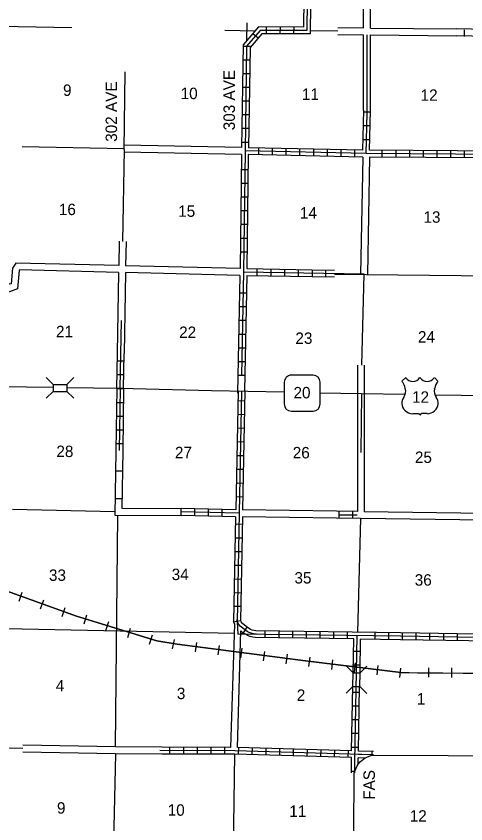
# Model space of a CAD drawing. Extents: x 1123232 to 1640442, y 16348238 to 16784707.
# Drawn here: x 1343701 to 1363360, y 16526801 to 16562135 of the extents above; entities that cross this region are included whole.
import ezdxf

# ---------------------------------------------------------------- set-up
doc = ezdxf.new("R2010")
doc.units = 0
for name, color, linetype in [('L10', 7, 'Continuous'), ('L11', 7, 'Continuous'), ('L13', 7, 'Continuous'), ('L14', 7, 'Continuous'), ('L15', 7, 'Continuous'), ('L18', 7, 'Continuous'), ('L21', 7, 'Continuous'), ('L3', 7, 'Continuous'), ('L30', 7, 'Continuous'), ('L4', 7, 'Continuous'), ('L8', 7, 'Continuous'), ('L9', 7, 'Continuous')]:
    doc.layers.add(name, color=color, linetype=linetype)

msp = doc.modelspace()

# ---------------------------------------------------------------- linework, layer by layer
at = {"layer": 'L10'}
for points in [[(1353559, 16556389), (1348425, 16556489)], [(1353550, 16556089), (1348425, 16556189)]]:
    msp.add_lwpolyline(points, dxfattribs=at)
at = {"layer": 'L11'}
for p, q in [((1358892, 16561622), (1358892, 16566556)), ((1359192, 16561614), (1359192, 16566547)), ((1358892, 16558015), (1358892, 16561322)), ((1359192, 16558008), (1359192, 16561314)), ((1358617, 16546873), (1358617, 16540464)), ((1358917, 16546868), (1358917, 16540447)), ((1357703, 16540476), (1353600, 16540531)), ((1373458, 16540256), (1358917, 16540447)), ((1357699, 16540175), (1353592, 16540231)), ((1369108, 16540019), (1358750, 16540160))]:
    msp.add_line(p, q, dxfattribs=at)
for points in [[(1357763, 16561639), (1358892, 16561622)], [(1359192, 16561614), (1362958, 16561581)], [(1357759, 16561337), (1358892, 16561322)], [(1359192, 16561314), (1362967, 16561281)], [(1358850, 16555972), (1358755, 16550842)], [(1359150, 16555972), (1359058, 16550839)], [(1348203, 16552285), (1348184, 16551226)], [(1348503, 16552279), (1348484, 16551218)], [(1348184, 16551226), (1343692, 16551331), (1343542, 16551114), (1343476, 16550422), (1343426, 16550406), (1343217, 16550497)], [(1348175, 16550926), (1343842, 16551031), (1343826, 16551014), (1343759, 16550206), (1343409, 16550072), (1343201, 16550172)], [(1353492, 16551089), (1348484, 16551218)], [(1348175, 16550926), (1348118, 16547385)], [(1348475, 16550919), (1348418, 16547380)], [(1353484, 16550789), (1348475, 16550919)], [(1348325, 16540606), (1350909, 16540597)], [(1348017, 16540306), (1350909, 16540297)], [(1353084, 16530147), (1353256, 16535532)], [(1353384, 16530147), (1353516, 16535241)], [(1350075, 16530156), (1348042, 16530164), (1343990, 16530244)], [(1350075, 16529847), (1348042, 16529864), (1343985, 16529944)]]:
    msp.add_lwpolyline(points, dxfattribs=at)
at = {"layer": 'L13'}
for p, q in [((1353784, 16561064), (1353800, 16561847)), ((1348425, 16556297), (1348467, 16559697)), ((1358905, 16550841), (1358800, 16546870))]:
    msp.add_line(p, q, dxfattribs=at)
for points in [[(1340658, 16561735), (1346134, 16561639)], [(1352817, 16561522), (1354159, 16561497)], [(1356557, 16561503), (1357761, 16561487)], [(1343959, 16556431), (1348425, 16556339)], [(1348425, 16556297), (1348353, 16552282)], [(1357621, 16550855), (1364536, 16550779)], [(1348017, 16540456), (1343546, 16540553)], [(1348050, 16530164), (1348142, 16540306)], [(1358750, 16540164), (1358617, 16535181)], [(1337524, 16535461), (1353243, 16535138)], [(1353513, 16535133), (1353668, 16535129)], [(1341217, 16530169), (1343988, 16530118)], [(1348042, 16529864), (1347925, 16524722), (1347790, 16514331)], [(1353120, 16519514), (1353259, 16529847)]]:
    msp.add_lwpolyline(points, dxfattribs=at)
at = {"layer": 'L15'}
for p, q in [((1343826, 16536547), (1343967, 16536939)), ((1344767, 16536206), (1344909, 16536597)), ((1345709, 16535872), (1345850, 16536264)), ((1346667, 16535547), (1346792, 16535947)), ((1347625, 16535256), (1347750, 16535647)), ((1348584, 16534956), (1348700, 16535356)), ((1349534, 16534664), (1349659, 16535064)), ((1350542, 16534464), (1350617, 16534872)), ((1351542, 16534322), (1351600, 16534739)), ((1352534, 16534197), (1352592, 16534606)), ((1353525, 16534064), (1353584, 16534481)), ((1354517, 16533931), (1354575, 16534347)), ((1355508, 16533806), (1355567, 16534222)), ((1356500, 16533681), (1356558, 16534089)), ((1357500, 16533556), (1357550, 16533972)), ((1358492, 16533439), (1358542, 16533847)), ((1359483, 16533314), (1359533, 16533731)), ((1360475, 16533197), (1360525, 16533606)), ((1360518, 16533418), (1365729, 16533390)), ((1361733, 16533631), (1361733, 16533214)), ((1362733, 16533622), (1362733, 16533206))]:
    msp.add_line(p, q, dxfattribs=at)
for points in [[(1360525, 16533422), (1356350, 16533931), (1350742, 16534664), (1349850, 16534814), (1346342, 16535889), (1343101, 16537056)], [(1343101, 16537056), (1346342, 16535889), (1349850, 16534814), (1350742, 16534664), (1356350, 16533931), (1360525, 16533422)], [(1377591, 16533297), (1373233, 16533306), (1361250, 16533397), (1360525, 16533422)]]:
    msp.add_lwpolyline(points, dxfattribs=at)
at = {"layer": 'L18'}
for p, q in [((1345317, 16546022), (1345017, 16546322)), ((1345317, 16546022), (1345317, 16545722)), ((1345317, 16546022), (1345917, 16546022)), ((1345917, 16546022), (1346217, 16546322)), ((1345917, 16546022), (1345917, 16545722)), ((1345317, 16545722), (1345017, 16545422)), ((1345317, 16545722), (1345917, 16545722)), ((1345917, 16545722), (1346217, 16545422)), ((1358433, 16533406), (1358133, 16533714)), ((1358733, 16533406), (1359033, 16533706)), ((1358425, 16532806), (1358433, 16533406)), ((1358433, 16533406), (1358733, 16533406)), ((1358725, 16532806), (1358733, 16533406)), ((1358425, 16532806), (1358125, 16532514)), ((1358425, 16532806), (1358725, 16532806)), ((1358725, 16532806), (1359025, 16532506))]:
    msp.add_line(p, q, dxfattribs=at)
at = {"layer": 'L3'}
for p, q in [((1356683, 16546431), (1355733, 16546431)), ((1355417, 16546114), (1355417, 16545172)), ((1356992, 16545172), (1356992, 16546114)), ((1360567, 16546164), (1360733, 16546322)), ((1362142, 16546164), (1361983, 16546322)), ((1360717, 16545847), (1360717, 16545847)), ((1361992, 16545839), (1361992, 16545856)), ((1360642, 16545456), (1360650, 16545464)), ((1362067, 16545456), (1362067, 16545456)), ((1355734, 16544856), (1356684, 16544856)), ((1360700, 16544889), (1360683, 16544897)), ((1361042, 16544747), (1361283, 16544747)), ((1361667, 16544747), (1361425, 16544747)), ((1361983, 16544872), (1362008, 16544889))]:
    msp.add_line(p, q, dxfattribs=at)
for points in [[(1345317, 16545889), (1342976, 16545922), (1337692, 16546022), (1332576, 16546147)], [(1355417, 16545681), (1352242, 16545747), (1348250, 16545839), (1345917, 16545872)], [(1360708, 16545581), (1358792, 16545614), (1356992, 16545647)], [(1364288, 16545519), (1362017, 16545556)]]:
    msp.add_lwpolyline(points, dxfattribs=at)
for centre, radius, start, end in [((1355734, 16546116), 315, 90.0011, 180.0011), ((1356679, 16546116), 315, 0.0011, 90.0011), ((1359966, 16545684), 765, 12.2898, 38.4098), ((1361041, 16546538), 380, 215.6859, 325.8081), ((1361670, 16546538), 380, 214.1946, 324.6567), ((1362744, 16545684), 765, 141.5921, 166.9359), ((1360269, 16545726), 461, 326.0856, 14.9121), ((1362442, 16545726), 461, 166.7494, 215.1852), ((1360969, 16545203), 413, 141.5648, 226.8935), ((1361741, 16545203), 413, 310.3398, 38.2936), ((1355734, 16545171), 315, 180.0011, 270.0011), ((1356679, 16545171), 315, 270.0011, 0.0011), ((1361042, 16545217), 472, 224.0239, 270.001), ((1361278, 16544666), 78.7, 10.3707, 90.0011), ((1361433, 16544666), 78.7, 90.0011, 169.6314), ((1361669, 16545217), 472, 270.0011, 311.9899)]:
    msp.add_arc(centre, radius, start, end, dxfattribs=at)
at = {"layer": 'L4'}
msp.add_lwpolyline([(1358458, 16526406), (1358483, 16529032), (1358610, 16529335), (1358659, 16529409), (1358760, 16529531), (1358822, 16529586), (1358958, 16529684), (1359036, 16529724), (1359213, 16529784), (1359325, 16529804), (1369100, 16529756), (1374391, 16529689)], dxfattribs=at)
at = {"layer": 'L8'}
for p, q in [((1354642, 16561364), (1354650, 16561664)), ((1355242, 16561364), (1355250, 16561664)), ((1355842, 16561356), (1355850, 16561656)), ((1354275, 16561172), (1354042, 16561364)), ((1363283, 16561539), (1363283, 16561247)), ((1353925, 16560814), (1353625, 16560814)), ((1353917, 16560214), (1353617, 16560214)), ((1353909, 16559614), (1353609, 16559614)), ((1353900, 16559014), (1353600, 16559014)), ((1353892, 16558414), (1353592, 16558414)), ((1353884, 16557814), (1353584, 16557814)), ((1359192, 16557933), (1358892, 16557933)), ((1359176, 16557333), (1358876, 16557333)), ((1353875, 16557214), (1353575, 16557214)), ((1353867, 16556614), (1353567, 16556614)), ((1359167, 16556731), (1358867, 16556731)), ((1354309, 16556081), (1354309, 16556381)), ((1354909, 16556064), (1354909, 16556364)), ((1355509, 16556056), (1355509, 16556356)), ((1356108, 16556039), (1356108, 16556339)), ((1356708, 16556031), (1356708, 16556331)), ((1357308, 16556014), (1357308, 16556314)), ((1357908, 16556006), (1357908, 16556306)), ((1358508, 16555989), (1358508, 16556289)), ((1359708, 16555972), (1359708, 16556272)), ((1360308, 16555972), (1360308, 16556272)), ((1360908, 16555964), (1360908, 16556264)), ((1361508, 16555956), (1361508, 16556256)), ((1362108, 16555956), (1362108, 16556256)), ((1362708, 16555947), (1362708, 16556247)), ((1363308, 16555947), (1363308, 16556247)), ((1353850, 16555414), (1353550, 16555414)), ((1353842, 16554814), (1353542, 16554814)), ((1353834, 16554214), (1353534, 16554214)), ((1353825, 16553614), (1353525, 16553614)), ((1353817, 16553014), (1353517, 16553014)), ((1353809, 16552414), (1353509, 16552414)), ((1353800, 16551814), (1353500, 16551814)), ((1354242, 16550789), (1354242, 16551089)), ((1354842, 16550772), (1354842, 16551072)), ((1355442, 16550764), (1355442, 16551064)), ((1356050, 16550731), (1356050, 16551031)), ((1356658, 16550731), (1356658, 16551031)), ((1357242, 16550731), (1357242, 16551031)), ((1353775, 16550014), (1353475, 16550014)), ((1353759, 16549414), (1353459, 16549414)), ((1353750, 16548814), (1353450, 16548814)), ((1353734, 16548214), (1353434, 16548214)), ((1353725, 16547614), (1353425, 16547614)), ((1348417, 16547039), (1348117, 16547039)), ((1353709, 16547014), (1353409, 16547014)), ((1348409, 16546439), (1348109, 16546439)), ((1353700, 16546414), (1353400, 16546414)), ((1348100, 16545839), (1348400, 16545839)), ((1348400, 16545839), (1348100, 16545839)), ((1353700, 16545739), (1353600, 16540531)), ((1353692, 16545297), (1353392, 16545306)), ((1348092, 16545239), (1348392, 16545239)), ((1348084, 16544639), (1348384, 16544639)), ((1353684, 16544697), (1353384, 16544706)), ((1348075, 16544039), (1348375, 16544039)), ((1353667, 16544097), (1353367, 16544106)), ((1348067, 16543439), (1348367, 16543439)), ((1353659, 16543497), (1353359, 16543506)), ((1353650, 16542897), (1353350, 16542906)), ((1353634, 16542297), (1353334, 16542306)), ((1353625, 16541697), (1353325, 16541706)), ((1353617, 16541097), (1353317, 16541106)), ((1350909, 16540297), (1350909, 16540597)), ((1351509, 16540281), (1351509, 16540581)), ((1352109, 16540272), (1352109, 16540572)), ((1352709, 16540256), (1352709, 16540556)), ((1358617, 16540464), (1357703, 16540476)), ((1357812, 16540474), (1357808, 16540176)), ((1358409, 16540466), (1358405, 16540168)), ((1358750, 16540160), (1357699, 16540175)), ((1357810, 16540325), (1358615, 16540314)), ((1353592, 16539897), (1353292, 16539906)), ((1353575, 16539297), (1353275, 16539306)), ((1353567, 16538697), (1353267, 16538706)), ((1353559, 16538097), (1353259, 16538106)), ((1353542, 16537497), (1353242, 16537506)), ((1353534, 16536897), (1353234, 16536906)), ((1353525, 16536306), (1353225, 16536306)), ((1353209, 16535637), (1353510, 16535699)), ((1353634, 16535154), (1353803, 16535400)), ((1354592, 16534939), (1354592, 16535239)), ((1355192, 16534931), (1355192, 16535231)), ((1355792, 16534922), (1355792, 16535222)), ((1356392, 16534914), (1356392, 16535214)), ((1356992, 16534906), (1356992, 16535206)), ((1357592, 16534897), (1357592, 16535197)), ((1358192, 16534889), (1358192, 16535189)), ((1359392, 16534872), (1359392, 16535172)), ((1359992, 16534864), (1359992, 16535164)), ((1360592, 16534856), (1360592, 16535156)), ((1361192, 16534847), (1361192, 16535147)), ((1361792, 16534831), (1361792, 16535131)), ((1362392, 16534822), (1362392, 16535122)), ((1362992, 16534814), (1362992, 16535114)), ((1358750, 16534347), (1358450, 16534347)), ((1358733, 16533747), (1358433, 16533747)), ((1358717, 16532547), (1358417, 16532547)), ((1358700, 16531947), (1358400, 16531947)), ((1358692, 16531347), (1358392, 16531347)), ((1358683, 16530747), (1358383, 16530747)), ((1350409, 16530156), (1350409, 16529856)), ((1351009, 16530156), (1351009, 16529856)), ((1351609, 16530156), (1351609, 16529856)), ((1352209, 16530147), (1352209, 16529847)), ((1352809, 16530147), (1352809, 16529847)), ((1353417, 16530139), (1353409, 16529839)), ((1354017, 16530122), (1354009, 16529822)), ((1354617, 16530106), (1354609, 16529806)), ((1358667, 16530147), (1358367, 16530147)), ((1355217, 16530089), (1355209, 16529789)), ((1355817, 16530072), (1355808, 16529772)), ((1356417, 16530056), (1356408, 16529756)), ((1357017, 16530031), (1357008, 16529731)), ((1357617, 16530014), (1357608, 16529714)), ((1358217, 16529997), (1358200, 16529697)), ((1359258, 16529798), (1359263, 16529969)), ((1358359, 16529101), (1358512, 16529101))]:
    msp.add_line(p, q, dxfattribs=at)
for points in [[(1356467, 16566747), (1356408, 16561506), (1354367, 16561514), (1353775, 16560822), (1353709, 16556239), (1353642, 16550947), (1353550, 16546414)], [(1356317, 16566606), (1356258, 16561656), (1354300, 16561664), (1353625, 16560881), (1353559, 16556389)], [(1356617, 16566597), (1356555, 16561355)], [(1366883, 16561489), (1362958, 16561581)], [(1356555, 16561355), (1354434, 16561364), (1353925, 16560764), (1353859, 16556381)], [(1366883, 16561189), (1362967, 16561281)], [(1358858, 16556272), (1358894, 16558015)], [(1359008, 16556131), (1359042, 16557906)], [(1359150, 16556272), (1359194, 16558008)], [(1358858, 16556272), (1353859, 16556381)], [(1366808, 16556214), (1359150, 16556272)], [(1353550, 16556089), (1353492, 16551089)], [(1366808, 16556064), (1359008, 16556131), (1353709, 16556239)], [(1353850, 16556081), (1353792, 16551089)], [(1358850, 16555972), (1353850, 16556081)], [(1364067, 16555935), (1359150, 16555972)], [(1353792, 16551089), (1356642, 16551039)], [(1356642, 16551039), (1357625, 16551024)], [(1353484, 16550789), (1353384, 16545647)], [(1353642, 16550947), (1358908, 16550856)], [(1353784, 16550789), (1353684, 16545747)], [(1353784, 16550789), (1356642, 16550739)], [(1356642, 16550739), (1357620, 16550724)], [(1348250, 16545839), (1348300, 16548822)], [(1348100, 16545839), (1348126, 16547385)], [(1348400, 16545839), (1348426, 16547380)], [(1348100, 16545839), (1348059, 16543131)], [(1348250, 16545839), (1348209, 16543131)], [(1348400, 16545839), (1348359, 16543131)], [(1353400, 16545739), (1353300, 16540539)], [(1353550, 16545739), (1353450, 16540389), (1353359, 16535631), (1353392, 16535106)], [(1358792, 16545614), (1358767, 16543047)], [(1353300, 16540539), (1350909, 16540597)], [(1353450, 16540389), (1350909, 16540447)], [(1353292, 16540239), (1350909, 16540297)], [(1353292, 16540239), (1353209, 16535637)], [(1353592, 16540231), (1353510, 16535699)], [(1353256, 16535532), (1353209, 16535637)], [(1354206, 16535096), (1354123, 16535103), (1354073, 16535109), (1353976, 16535136), (1353885, 16535174), (1353802, 16535220), (1353689, 16535297), (1353556, 16535399), (1353500, 16535449), (1353405, 16535566), (1353356, 16535675), (1353345, 16535722)], [(1354179, 16535246), (1354103, 16535257), (1354025, 16535278), (1353950, 16535309), (1353881, 16535347), (1353777, 16535419), (1353652, 16535515), (1353608, 16535553), (1353534, 16535645), (1353510, 16535699)], [(1374441, 16534847), (1369141, 16534914), (1365467, 16534922), (1360508, 16535006), (1353392, 16535106)], [(1354155, 16534947), (1354043, 16534962), (1353928, 16534994), (1353820, 16535038), (1353723, 16535092), (1353601, 16535176), (1353516, 16535241)], [(1369000, 16535064), (1365467, 16535072), (1360508, 16535156), (1354179, 16535246)], [(1358458, 16534889), (1354155, 16534947)], [(1358433, 16533406), (1358458, 16534889)], [(1358508, 16529547), (1358608, 16535022)], [(1358733, 16533414), (1358758, 16534881)], [(1368991, 16534764), (1365467, 16534772), (1360508, 16534856), (1358758, 16534881)], [(1358367, 16529997), (1358417, 16532814)], [(1358667, 16529988), (1358717, 16532806)], [(1353084, 16530147), (1350075, 16530156)], [(1358367, 16529997), (1353384, 16530147)], [(1358808, 16529831), (1353259, 16529997), (1349984, 16530006)], [(1358358, 16529698), (1353259, 16529847), (1350075, 16529847)], [(1359323, 16529818), (1358662, 16529838)], [(1359327, 16529968), (1358667, 16529988)], [(1358358, 16529036), (1358358, 16529698)], [(1358508, 16529036), (1358508, 16529698)], [(1358658, 16529409), (1358658, 16529688)], [(1358952, 16529679), (1358658, 16529688)]]:
    msp.add_lwpolyline(points, dxfattribs=at)
at = {"layer": 'L9'}
for p, q in [((1359042, 16557906), (1359042, 16561322)), ((1348046, 16542239), (1348347, 16542239)), ((1348028, 16541039), (1348331, 16541039))]:
    msp.add_line(p, q, dxfattribs=at)
for points in [[(1348059, 16543122), (1348017, 16540306)], [(1348359, 16543114), (1348325, 16540606)]]:
    msp.add_lwpolyline(points, dxfattribs=at)

# ---------------------------------------------------------------- texts
at = {"layer": 'L14'}
for s, p in [('9', (1345750, 16558647)), ('10', (1350892, 16558506)), ('11', (1356192, 16558472)), ('12', (1361383, 16558431)), ('16', (1345567, 16553431)), ('15', (1350784, 16553356)), ('14', (1356108, 16553281)), ('13', (1361508, 16553097)), ('21', (1345442, 16548089)), ('22', (1350825, 16548056)), ('23', (1355908, 16547797)), ('24', (1361267, 16547856)), ('28', (1345459, 16542847)), ('27', (1350642, 16542797)), ('26', (1355792, 16542789)), ('25', (1361133, 16542589)), ('33', (1345134, 16537431)), ('34', (1350500, 16537464)), ('35', (1355867, 16537314)), ('36', (1361125, 16537222)), ('4', (1345434, 16532597)), ('3', (1350725, 16532256)), ('2', (1355967, 16532181)), ('1', (1361217, 16532022)), ('9', (1345484, 16527247)), ('10', (1350325, 16527156)), ('11', (1355642, 16527106)), ('12', (1360908, 16526897))]:
    msp.add_text(s, height=500, rotation=0, dxfattribs=at).set_placement(p)
at = {"layer": 'L21'}
msp.add_text('FAS', height=500, rotation=90, dxfattribs=at).set_placement((1359383, 16527856))
at = {"layer": 'L3'}
for s, p in [('20', (1355825, 16545414)), ('12', (1361008, 16545222))]:
    msp.add_text(s, height=500, rotation=0, dxfattribs=at).set_placement(p)
at = {"layer": 'L30'}
for s, p in [('303 AVE', (1353264, 16557143)), ('302 AVE', (1348111, 16556638))]:
    msp.add_text(s, height=500, rotation=90, dxfattribs=at).set_placement(p)

doc.saveas('drawing.dxf')
